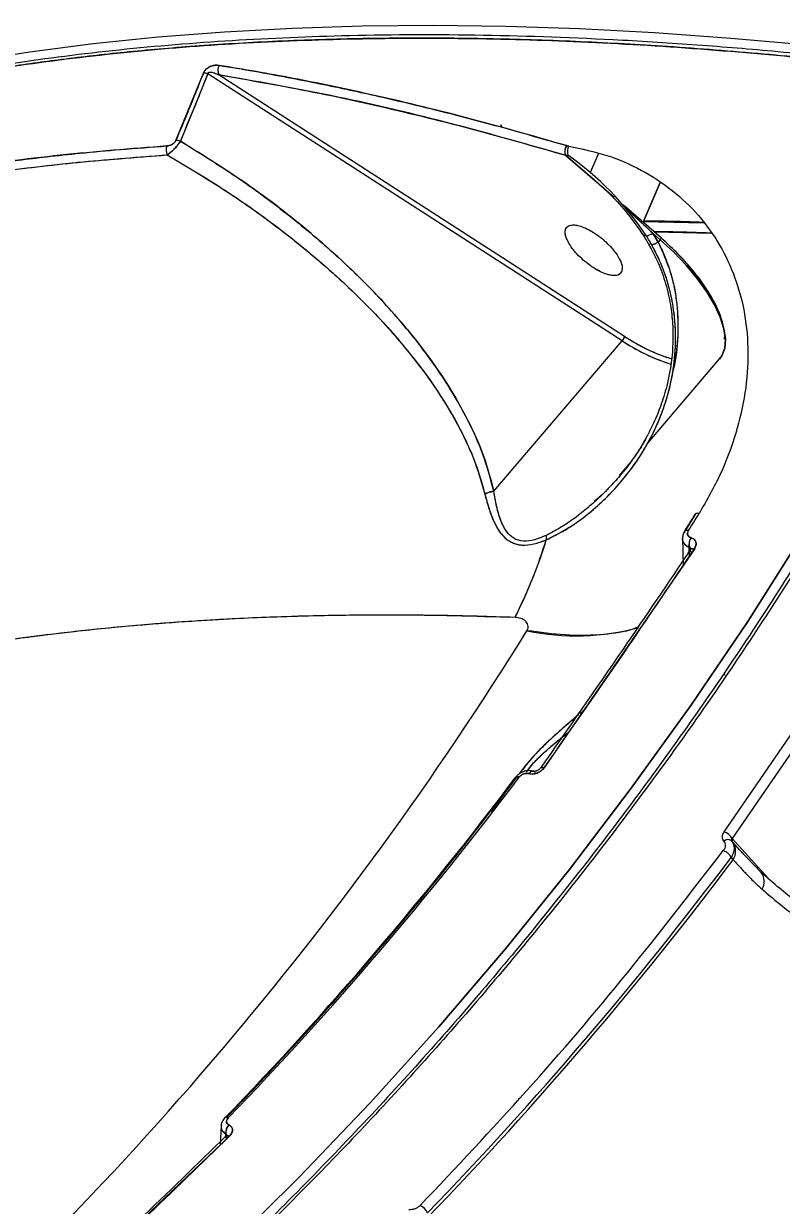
# Model space of a CAD drawing. Header units: millimetres. Extents: x -6234 to 7498, y -6127 to 5103.
# Drawn here: x 4036.6 to 4136.4, y -973.9 to -818.2 of the extents above; entities that cross this region are included whole.
import ezdxf

# ---------------------------------------------------------------- set-up
doc = ezdxf.new("R2010")
doc.units = ezdxf.units.MM
for name, color, linetype in [('DIKOM_ОБЪЕКТ', 7, 'Continuous'), ('DIKOM_РАЗМЕР_ЗОНА', 7, 'Continuous'), ('DIKOM_РАЗМЕР_ОБЪЕКТА', 7, 'Continuous')]:
    doc.layers.add(name, color=color, linetype=linetype)
doc.styles.add('style1', font='arial.ttf', dxfattribs={"width": 0.8})
doc.dimstyles.new('1-50', dxfattribs={"dimtxt": 300, "dimasz": 200, "dimexe": 100, "dimexo": 0, "dimgap": 100, "dimtad": 1, "dimtxsty": 'style1', "dimcen": 200, "dimclrd": 7, "dimclre": 7, "dimclrt": 7, "dimadec": 1, "dimazin": 2, "dimtfac": 1, "dimtmove": 0, "dimatfit": 2, "dimfxl": 0, "dimlwd": 25, "dimlwe": 18, "dimarcsym": 0})

# ---------------------------------------------------------------- blocks, each defined once
blk = doc.blocks.new('*D10')
at = {"layer": 'Defpoints', "color": 0, "transparency": 16777216}
for p in [(5627.97, 903.07), (-3229.39, -1461.51), (5627.97, -5097.58)]:
    blk.add_point(p, dxfattribs=at)
at = {"layer": 'DIKOM_РАЗМЕР_ОБЪЕКТА', "color": 7, "lineweight": 18, "transparency": 16777216}
for p, q in [((5627.97, 903.07), (5627.97, -5197.58)), ((-3229.39, -1461.51), (-3229.39, -5197.58))]:
    blk.add_line(p, q, dxfattribs=at)
at = {"layer": 'DIKOM_РАЗМЕР_ОБЪЕКТА', "color": 7, "lineweight": 25, "transparency": 16777216}
blk.add_line((-3029.39, -5097.58), (5427.97, -5097.58), dxfattribs=at)
at = {"layer": 'DIKOM_РАЗМЕР_ОБЪЕКТА', "color": 7, "transparency": 16777216}
for points in [[(-3029.39, -5064.25), (-3029.39, -5130.92), (-3229.39, -5097.58)], [(5427.97, -5064.25), (5427.97, -5130.92), (5627.97, -5097.58)]]:
    blk.add_solid(points, dxfattribs=at)
at = {"layer": 'DIKOM_РАЗМЕР_ОБЪЕКТА', "color": 7, "lineweight": 40, "transparency": 16777216, "insert": (1488.3, -4844.41), "char_height": 300, "attachment_point": 5, "style": 'style1'}
blk.add_mtext('8850', dxfattribs=at)
blk = doc.blocks.new('*D13')
at = {"layer": 'Defpoints', "color": 0, "transparency": 16777216}
for p in [(7498.07, 1778.2), (-5229.39, -1831.36), (7498.07, -6026.74)]:
    blk.add_point(p, dxfattribs=at)
at = {"layer": 'DIKOM_РАЗМЕР_ЗОНА', "color": 7, "lineweight": 18, "transparency": 16777216}
for p, q in [((7498.07, 1778.2), (7498.07, -6126.74)), ((-5229.39, -1831.36), (-5229.39, -6126.74))]:
    blk.add_line(p, q, dxfattribs=at)
at = {"layer": 'DIKOM_РАЗМЕР_ЗОНА', "color": 7, "lineweight": 25, "transparency": 16777216}
blk.add_line((-5029.39, -6026.74), (7298.07, -6026.74), dxfattribs=at)
at = {"layer": 'DIKOM_РАЗМЕР_ЗОНА', "color": 7, "transparency": 16777216}
for points in [[(-5029.39, -5993.4), (-5029.39, -6060.07), (-5229.39, -6026.74)], [(7298.07, -5993.4), (7298.07, -6060.07), (7498.07, -6026.74)]]:
    blk.add_solid(points, dxfattribs=at)
at = {"layer": 'DIKOM_РАЗМЕР_ЗОНА', "color": 7, "transparency": 16777216, "insert": (1560.69, -5773.56), "char_height": 300, "attachment_point": 5, "style": 'style1'}
blk.add_mtext('12750', dxfattribs=at)

msp = doc.modelspace()

# ---------------------------------------------------------------- linework, layer by layer
at = {"layer": 'DIKOM_ОБЪЕКТ', "color": 7, "linetype": 'Continuous', "lineweight": 15}
for p, q in [((4056.618, -833.583), (4060.243, -824.715)), ((4060.849, -824.783), (4057.217, -833.666)), ((4115.433, -859.975), (4060.849, -824.783)), ((4062.327, -824.942), (4115.738, -859.377)), ((4108.094, -834.256), (4108.128, -834.266)), ((4108.128, -834.266), (4108.394, -834.33)), ((4114.375, -841.079), (4107.957, -835.527)), ((4107.957, -835.527), (4107.985, -835.545)), ((4108.284, -835.501), (4107.985, -835.545)), ((4107.985, -835.545), (4112.128, -839.109)), ((4112.3, -835.282), (4111.209, -837.8)), ((4120.442, -839.126), (4118.192, -844.321)), ((4118.193, -844.321), (4120.442, -839.127)), ((4120.63, -846.429), (4115.613, -842.09)), ((4116.196, -842.771), (4119.457, -845.801)), ((4107.994, -845.225), (4107.992, -845.228)), ((4118.228, -844.238), (4126.157, -844.418)), ((4118.316, -846.234), (4119.007, -847.383)), ((4119.457, -845.801), (4120.444, -846.654)), ((4120.166, -846.98), (4119.457, -845.801)), ((4127.157, -845.816), (4119.677, -845.665)), ((4120.444, -846.654), (4120.166, -846.98)), ((4120.166, -846.98), (4120.162, -846.982)), ((4120.166, -846.98), (4120.162, -846.982)), ((4115.359, -850.864), (4115.361, -850.861)), ((4098.517, -879.779), (4115.433, -859.975)), ((4118.803, -873.447), (4128.268, -862.366)), ((4116.571, -875.916), (4115.049, -877.708)), ((4115.018, -877.878), (4115.905, -876.84)), ((4125.109, -882.758), (4123.722, -884.987)), ((4123.368, -885.974), (4123.453, -889.601)), ((4124.29, -888.365), (4124.264, -887.155)), ((4124.264, -887.155), (4124.285, -887.161)), ((4124.29, -888.014), (4124.264, -887.155)), ((4124.285, -887.161), (4124.44, -887.722)), ((4124.492, -887.387), (4124.436, -887.461)), ((4124.486, -885.909), (4124.508, -885.915)), ((4124.508, -885.915), (4124.486, -885.909)), ((4124.941, -887.405), (4105.141, -916.228)), ((4124.459, -887.766), (4124.526, -888.01)), ((4124.508, -887.407), (4124.506, -887.399)), ((4124.632, -887.855), (4124.62, -887.812)), ((4128.861, -924.661), (4148.858, -895.584)), ((4149.933, -896.432), (4129.921, -925.532)), ((4128.854, -903.726), (4128.928, -904.007)), ((4110.293, -908.729), (4109.911, -909.052)), ((4103.747, -916.678), (4103.726, -916.671)), ((4103.903, -916.795), (4103.94, -916.883)), ((4103.903, -916.795), (4103.94, -916.883)), ((4101.339, -917.716), (4098.103, -921.973)), ((4101.339, -917.716), (4101.664, -917.379)), ((4103.157, -916.996), (4103.136, -916.99)), ((4103.136, -916.99), (4103.157, -916.996)), ((4129.992, -926.037), (4129.835, -925.856)), ((4129.921, -925.532), (4129.97, -925.589)), ((4129.97, -925.589), (4133.321, -929.283)), ((4130.896, -927.026), (4129.992, -926.037)), ((4133.791, -930.062), (4130.885, -927.04)), ((4131.374, -927.548), (4130.896, -927.026)), ((4129.791, -928.029), (4130.057, -928.335)), ((4133.321, -929.283), (4134.23, -930.274)), ((4134.23, -930.274), (4134.694, -930.811)), ((4062.573, -963.339), (4062.455, -965.838)), ((4063.607, -963.266), (4063.627, -963.275)), ((4063.627, -963.275), (4063.607, -963.266)), ((4063.684, -964.763), (4038.011, -989.174)), ((4063.187, -964.462), (4062.764, -964.083)), ((4063.187, -964.462), (4063.155, -964.969)), ((4063.159, -964.969), (4063.187, -964.462)), ((4063.206, -964.471), (4063.187, -964.462)), ((4063.248, -964.739), (4063.206, -964.471)), ((4063.317, -964.935), (4063.242, -965.082)), ((4063.287, -964.993), (4063.287, -964.989)), ((4063.411, -965.021), (4063.378, -964.806)), ((4063.417, -965.059), (4063.412, -965.025))]:
    msp.add_line(p, q, dxfattribs=at)
at = {"layer": 'DIKOM_ОБЪЕКТ', "color": 7, "linetype": 'Continuous', "lineweight": 15, "flags": 128}
for points in [[(4214.825, -832.911), (4203.816, -830.638), (4192.895, -828.555), (4182.072, -826.663), (4171.355, -824.965), (4160.755, -823.46), (4150.28, -822.151), (4139.938, -821.038), (4129.739, -820.124), (4119.691, -819.407), (4109.802, -818.89), (4100.081, -818.571), (4090.537, -818.453), (4081.176, -818.534), (4072.007, -818.815), (4063.038, -819.295), (4054.276, -819.975), (4045.728, -820.853), (4037.403, -821.928), (4029.306, -823.201)], [(3988.386, -1039.208), (3999.83, -1031.525), (4011.037, -1023.561), (4021.998, -1015.319), (4032.707, -1006.805), (4043.156, -998.026), (4053.339, -988.986), (4063.25, -979.691), (4072.881, -970.148), (4082.226, -960.362), (4091.279, -950.341), (4100.035, -940.091), (4108.487, -929.618), (4116.631, -918.929), (4124.46, -908.032), (4131.969, -896.933), (4139.154, -885.641), (4146.01, -874.161), (4152.532, -862.502), (4158.717, -850.671), (4164.559, -838.677), (4170.056, -826.526)], [(4170.056, -826.526), (4164.559, -838.677), (4158.717, -850.671), (4152.532, -862.502), (4146.01, -874.161), (4139.154, -885.641), (4131.969, -896.933), (4124.46, -908.032), (4116.631, -918.929), (4108.487, -929.618), (4100.035, -940.091), (4091.279, -950.341), (4082.226, -960.362), (4072.881, -970.148), (4063.25, -979.691), (4053.339, -988.986), (4043.156, -998.026), (4032.707, -1006.805), (4021.998, -1015.319), (4011.037, -1023.561), (3999.83, -1031.525), (3988.386, -1039.208)], [(4128.268, -862.366), (4128.57, -861.94), (4128.944, -860.945), (4129.032, -859.748), (4128.831, -858.375), (4128.345, -856.857), (4127.586, -855.225), (4126.569, -853.516), (4125.317, -851.767), (4123.858, -850.015), (4122.221, -848.298), (4120.444, -846.654)], [(4120.444, -846.654), (4122.221, -848.298), (4123.858, -850.015), (4125.317, -851.767), (4126.569, -853.516), (4127.586, -855.225), (4128.345, -856.857), (4128.831, -858.375), (4129.032, -859.748), (4128.944, -860.945), (4128.57, -861.94), (4128.24, -862.399)], [(4128.877, -858.625), (4128.838, -858.363), (4128.445, -856.859), (4127.753, -855.221), (4126.776, -853.489), (4125.541, -851.703), (4124.074, -849.908), (4122.413, -848.147), (4120.598, -846.462)], [(4125.561, -882.738), (4125.462, -882.718), (4125.369, -882.708), (4125.285, -882.708), (4125.21, -882.719), (4125.146, -882.739), (4125.094, -882.769), (4125.054, -882.807), (4125.028, -882.855)], [(4125.028, -882.855), (4125.022, -882.873), (4125.02, -882.884)], [(4124.173, -884.97), (4124.041, -884.944), (4123.923, -884.938), (4123.821, -884.949), (4123.738, -884.978), (4123.677, -885.025), (4123.641, -885.084)], [(4123.641, -885.084), (4123.667, -885.037), (4123.707, -884.998), (4123.759, -884.969), (4123.822, -884.949), (4123.897, -884.939), (4123.981, -884.939), (4124.074, -884.949), (4124.173, -884.97)], [(4124.264, -887.155), (4124.232, -887.018), (4124.23, -887.003)], [(4124.459, -887.766), (4124.416, -887.656), (4124.406, -887.558), (4124.427, -887.478), (4124.478, -887.417), (4124.559, -887.378), (4124.666, -887.363), (4124.795, -887.372), (4124.941, -887.405)], [(4124.941, -887.405), (4124.795, -887.372), (4124.666, -887.363), (4124.559, -887.378), (4124.478, -887.417), (4124.452, -887.44)], [(4103.136, -916.99), (4103.23, -916.873), (4103.332, -916.78), (4103.437, -916.711), (4103.542, -916.671), (4103.644, -916.659), (4103.74, -916.676), (4103.78, -916.693)], [(4104.613, -916.325), (4104.618, -916.314), (4104.673, -916.249), (4104.756, -916.207), (4104.864, -916.189), (4104.994, -916.196), (4105.141, -916.228)], [(4105.141, -916.228), (4104.994, -916.196), (4104.864, -916.189), (4104.756, -916.207), (4104.673, -916.249), (4104.631, -916.292)], [(4101.339, -917.716), (4101.329, -917.625), (4101.342, -917.548), (4101.378, -917.486), (4101.438, -917.442), (4101.517, -917.417), (4101.616, -917.411), (4101.73, -917.424), (4101.856, -917.457)], [(4101.856, -917.457), (4101.761, -917.431), (4101.672, -917.415), (4101.591, -917.41), (4101.519, -917.416), (4101.458, -917.433), (4101.407, -917.461), (4101.369, -917.498), (4101.343, -917.545)], [(4063.051, -962.373), (4063.077, -962.326), (4063.114, -962.291), (4063.161, -962.266), (4063.22, -962.254), (4063.287, -962.253), (4063.362, -962.264), (4063.445, -962.287), (4063.534, -962.322)], [(4063.534, -962.322), (4063.416, -962.278), (4063.31, -962.255), (4063.218, -962.254), (4063.143, -962.274), (4063.09, -962.312)], [(4063.242, -965.082), (4063.208, -964.96), (4063.202, -964.856), (4063.224, -964.774), (4063.272, -964.717), (4063.345, -964.687), (4063.44, -964.684), (4063.555, -964.71), (4063.684, -964.763)], [(4063.684, -964.763), (4063.555, -964.71), (4063.44, -964.684), (4063.345, -964.687), (4063.272, -964.717), (4063.261, -964.725)]]:
    msp.add_lwpolyline(points, dxfattribs=at)
at = {"layer": 'DIKOM_ОБЪЕКТ', "color": 7, "linetype": 'Continuous', "lineweight": 15}
for centre, radius, start, end in [((4060.381, -826.213), 1.504, 71.87568, 95.25836), ((4063.384, -824.32), 1.226, 148.61411, 210.45348), ((4056.695, -834.844), 1.37, 156.76269, 207.45364), ((4056.719, -835.067), 1.487, 70.44265, 93.87622), ((4109.163, -835.013), 1.311, 144.68824, 203.09024), ((4109.166, -835.03), 1.289, 143.66345, 203.57176), ((4109.687, -835.042), 1.477, 151.16022, 198.12091), ((4084.571, -868.931), 40.986, 34.08582, 54.65063), ((4118.697, -846.303), 0.387, 117.97307, 169.66282), ((4118.692, -846.298), 0.38, 117.61629, 170.45948), ((4116.214, -840.065), 6.589, 291.42902, 299.48308), ((4116.192, -840.022), 6.638, 291.54528, 299.46596), ((4117.284, -843.848), 4.226, 318.38891, 322.34745), ((4114.514, -859.131), 1.248, 317.44351, 348.62506), ((4129.401, -839.022), 25.181, 236.31168, 252.65589), ((4129.645, -838.574), 25.69, 236.4129, 251.45618), ((4129.189, -839.254), 24.204, 236.238, 252.71956), ((3752.004, -652.313), 438.517, 327.93944, 328.28251), ((3728.752, -637.434), 466.51, 327.95323, 328.27597), ((4107.386, -885.874), 1.983, 172.07795, 189.30246), ((4123.904, -885.17), 0.277, 161.97569, 197.20901), ((4043.317, -867.114), 64.978, 333.18913, 342.92394), ((4125.805, -886.787), 1.584, 146.3332, 193.42675), ((4125.826, -886.793), 1.584, 146.33143, 193.42852), ((3712.631, -656.255), 459.149, 311.13829, 328.20693), ((4109.391, -867.335), 31.503, 258.08544, 285.17247), ((4103.643, -917.24), 0.566, 76.64384, 153.72284), ((4103.685, -917.267), 0.593, 83.92326, 152.79691), ((4103.682, -917.265), 0.59, 83.1832, 152.90099), ((3723.727, -633.759), 472.364, 315.91868, 323.07438), ((3723.738, -633.945), 472.343, 315.96709, 323.07477), ((3723.937, -633.442), 472.745, 315.91847, 323.07431), ((4101.628, -917.637), 0.3, 162.2288, 195.3734), ((4128.261, -926.472), 1.908, 29.51544, 71.6563), ((4129.342, -926.494), 0.806, 52.32198, 130.27029), ((4130.319, -925.797), 0.406, 149.30138, 216.31226), ((4128.34, -927.234), 2.04, 327.31857, 35.92523), ((4128.055, -928.989), 1.984, 28.96499, 69.38496), ((3731.376, -628.218), 498.618, 315.95465, 323.0382), ((3731.305, -628.441), 498.939, 315.93908, 323.05377), ((4133.764, -929.505), 0.495, 153.33516, 182.40044), ((4132.26, -931.203), 1.898, 327.52257, 38.80318), ((3720.771, -631.232), 476.363, 315.98054, 318.76984), ((4064.612, -964.291), 1.435, 134.42137, 186.84264), ((4064.631, -964.3), 1.435, 134.41939, 186.84283), ((4087.872, -975.728), 2.09, 24.19246, 62.70289)]:
    msp.add_arc(centre, radius, start, end, dxfattribs=at)
for points, knots in [([(4170.056, -826.526), (4166.18, -825.968), (4158.24, -824.824), (4146.246, -823.384), (4133.873, -822.137), (4121.718, -821.188), (4109.826, -820.527), (4098.73, -820.164), (4091.056, -820.091), (4086.755, -820.105), (4085.398, -820.114), (4084.039, -820.127), (4082.679, -820.145), (4081.318, -820.166), (4076.595, -820.257), (4068.892, -820.522), (4058.687, -821.156), (4049.511, -821.974), (4041.314, -822.918), (4034.044, -823.939), (4027.655, -824.989), (4022.098, -826.026), (4017.334, -827.014), (4013.486, -827.883), (4010.448, -828.616), (4008.193, -829.186), (4006.672, -829.586), (4005.839, -829.809), (4005.518, -829.896), (4005.387, -829.931), (4005.33, -829.947), (4005.306, -829.953), (4005.295, -829.956), (4005.29, -829.958), (4005.288, -829.958), (4002.162, -830.902), (3995.136, -832.848), (3986.146, -836.099), (3977.78, -839.547), (3970.547, -843.019), (3964.253, -846.448), (3960.078, -849), (3957.434, -850.733), (3956.126, -851.615), (3954.852, -852.499), (3953.611, -853.385), (3952.404, -854.271), (3948.672, -857.086), (3942.86, -862.023), (3935.786, -869.45), (3929.906, -877.286), (3925.684, -884.186), (3923.806, -888.632), (3923.148, -890.189)], [0, 0, 0, 0, 0.0310967, 0.0637165, 0.09786, 0.1335262, 0.1661734, 0.2000001, 0.2307433, 0.2348374, 0.2389466, 0.2430718, 0.2472126, 0.251369, 0.255541, 0.2906152, 0.3231883, 0.35326, 0.3808302, 0.4058994, 0.4284675, 0.4485341, 0.4660991, 0.4811628, 0.4918834, 0.5008388, 0.5072597, 0.5096519, 0.5106204, 0.5110303, 0.5112079, 0.5112851, 0.5113192, 0.511334, 0.5113407, 0.5113458, 0.5518523, 0.5908262, 0.6282673, 0.6641756, 0.6945076, 0.7236523, 0.7310894, 0.7384454, 0.7457199, 0.7529128, 0.7600243, 0.7670542, 0.8198879, 0.8718211, 0.9228542, 0.9729867, 1, 1, 1, 1]), ([(3926.331, -883.641), (3927.389, -881.738), (3929.896, -877.227), (3934.9, -870.599), (3941.161, -863.699), (3948.331, -857.262), (3956.219, -851.388), (3964.766, -846.071), (3973.877, -841.31), (3983.668, -837.021), (3994.108, -833.211), (4005.418, -829.809), (4017.641, -826.845), (4030.833, -824.363), (4044.732, -822.428), (4059.269, -821.055), (4074.362, -820.25), (4089.655, -820.013), (4105.11, -820.304), (4120.697, -821.086), (4136.728, -822.375), (4153.164, -824.133), (4164.419, -825.728), (4170.056, -826.526)], [0, 0, 0, 0, 0.0360578, 0.0854986, 0.1348856, 0.1843356, 0.2339665, 0.2810368, 0.3280914, 0.3748828, 0.4215118, 0.4680777, 0.5175054, 0.567089, 0.6169497, 0.6668936, 0.7165362, 0.7659923, 0.8125576, 0.8591603, 0.9058977, 0.9528714, 1, 1, 1, 1]), ([(4170.479, -826.086), (4168.631, -825.815), (4165.153, -825.304), (4160.297, -824.642), (4156.116, -824.101), (4152.606, -823.669), (4149.674, -823.323), (4143.928, -822.671), (4135.577, -821.826), (4124.619, -820.934), (4111.449, -820.12), (4095.924, -819.601), (4078.89, -819.689), (4062.987, -820.4), (4048.186, -821.665), (4034.017, -823.505), (4020.519, -825.912), (4007.731, -828.883), (3995.668, -832.407), (3984.368, -836.483), (3973.835, -841.092), (3964.163, -846.261), (3957.032, -850.663), (3953.408, -853.493), (3952.433, -854.254)], [0, 0, 0, 0, 0.0194214, 0.036564, 0.0514032, 0.0638999, 0.0740621, 0.0828515, 0.1257409, 0.1647415, 0.2037425, 0.2733823, 0.343025, 0.4063386, 0.4697305, 0.5331593, 0.5964804, 0.6598029, 0.7231287, 0.7864576, 0.8497919, 0.913237, 0.9766501, 1, 1, 1, 1]), ([(4060.243, -824.715), (4059.585, -826.376), (4058.41, -829.343), (4057.166, -832.287), (4056.618, -833.583)], [0, 0, 0, 0, 0.5599984, 1, 1, 1, 1]), ([(4057.217, -833.666), (4057.913, -832.013), (4059.157, -829.063), (4060.332, -826.091), (4060.849, -824.783)], [0, 0, 0, 0, 0.5599991, 1, 1, 1, 1]), ([(4062.337, -823.682), (4061.989, -823.667), (4061.554, -823.648), (4060.951, -823.928), (4060.656, -824.132), (4060.391, -824.409), (4060.293, -824.613), (4060.243, -824.715)], [0, 0, 0, 0, 0.4980076, 0.6236887, 0.7495379, 0.8747808, 1, 1, 1, 1]), ([(4060.243, -824.715), (4060.293, -824.612), (4060.391, -824.408), (4060.652, -824.137), (4060.947, -823.929), (4061.348, -823.744), (4061.837, -823.637), (4062.17, -823.667), (4062.337, -823.682)], [0, 0, 0, 0, 0.1250698, 0.2500613, 0.3684694, 0.5006505, 0.7497477, 1, 1, 1, 1]), ([(4060.849, -824.783), (4060.847, -824.761), (4060.844, -824.721), (4060.869, -824.66), (4060.922, -824.615), (4061.02, -824.578), (4061.17, -824.572), (4061.409, -824.602), (4061.81, -824.71), (4062.12, -824.849), (4062.327, -824.942)], [0, 0, 0, 0, 0.0402394, 0.0746978, 0.1091649, 0.1492619, 0.2458679, 0.3649646, 0.578625, 1, 1, 1, 1]), ([(4060.849, -824.783), (4060.847, -824.764), (4060.844, -824.729), (4060.859, -824.684), (4060.879, -824.655), (4060.905, -824.629), (4060.959, -824.597), (4061.051, -824.577), (4061.267, -824.573), (4061.714, -824.671), (4062.082, -824.834), (4062.327, -824.942)], [0, 0, 0, 0, 0.0356761, 0.0657823, 0.0800717, 0.0946266, 0.1261376, 0.1800574, 0.2512228, 0.5006285, 1, 1, 1, 1]), ([(4062.327, -824.942), (4066.435, -825.652), (4074.631, -827.068), (4086.46, -829.72), (4097.558, -832.524), (4104.493, -834.527), (4107.957, -835.527)], [0, 0, 0, 0, 0.2815821, 0.5616518, 0.7810022, 1, 1, 1, 1]), ([(4107.957, -835.527), (4102.699, -834.034), (4092.183, -831.046), (4076.946, -827.511), (4067.199, -825.798), (4062.327, -824.942)], [0, 0, 0, 0, 0.3333704, 0.6667723, 1, 1, 1, 1]), ([(4062.337, -823.682), (4063.874, -823.935), (4066.866, -824.427), (4071.294, -825.24), (4075.51, -826.069), (4079.512, -826.909), (4083.507, -827.795), (4089.616, -829.223), (4097.805, -831.292), (4104.731, -833.287), (4108.094, -834.256)], [0, 0, 0, 0, 0.1056435, 0.2056422, 0.2999845, 0.388675, 0.4717054, 0.5634489, 0.7880681, 1, 1, 1, 1]), ([(4108.094, -834.256), (4103.677, -832.994), (4094.834, -830.466), (4082.873, -827.603), (4072.022, -825.322), (4065.57, -824.229), (4062.337, -823.682)], [0, 0, 0, 0, 0.2787664, 0.5582146, 0.7786041, 1, 1, 1, 1]), ([(4171.183, -826.926), (4170.184, -829.229), (4167.566, -835.262), (4163.001, -844.887), (4157.524, -855.811), (4151.745, -866.6), (4145.681, -877.252), (4139.333, -887.76), (4132.702, -898.119), (4125.793, -908.322), (4118.608, -918.363), (4111.15, -928.237), (4103.424, -937.937), (4095.432, -947.457), (4087.179, -956.793), (4078.668, -965.937), (4069.904, -974.885), (4060.891, -983.632), (4051.632, -992.171), (4042.134, -1000.498), (4032.4, -1008.607), (4022.434, -1016.492), (4012.246, -1024.156), (4001.821, -1031.564), (3994.131, -1036.84), (3989.859, -1039.569), (3989.2, -1039.989)], [0, 0, 0, 0, 0.0268417, 0.0703353, 0.1138638, 0.1574278, 0.2010268, 0.244661, 0.2883307, 0.3320356, 0.3757758, 0.4195517, 0.4633626, 0.50721, 0.5510925, 0.595011, 0.6389658, 0.682956, 0.7269833, 0.771047, 0.8151482, 0.8592858, 0.903462, 0.9476758, 0.9919283, 1, 1, 1, 1]), ([(4171.81, -826.791), (4168.592, -833.9), (4162.157, -848.119), (4151.163, -868.828), (4139.215, -889.031), (4126.239, -908.645), (4112.286, -927.643), (4097.378, -945.982), (4081.548, -963.628), (4064.824, -980.544), (4047.246, -996.701), (4028.83, -1012.044), (4009.68, -1026.625), (3996.288, -1035.617), (3989.592, -1040.113)], [0, 0, 0, 0, 0.0833333, 0.1666669, 0.25, 0.3333336, 0.4166668, 0.5000002, 0.5833334, 0.6666668, 0.7499997, 0.8333331, 0.9166665, 1, 1, 1, 1]), ([(4099.407, -831.533), (4099.414, -831.542), (4099.505, -831.652), (4099.546, -831.756), (4099.583, -831.852)], [0, 0, 0, 0, 0.0787041, 1, 1, 1, 1]), ([(4008.012, -841.041), (4009.848, -840.632), (4013.681, -839.778), (4019.583, -838.641), (4023.951, -837.894), (4026.52, -837.488), (4027.352, -837.358), (4028.193, -837.23), (4029.044, -837.103), (4029.904, -836.977), (4031.206, -836.79), (4033.193, -836.515), (4036.116, -836.135), (4039.799, -835.695), (4044.268, -835.22), (4049.543, -834.729), (4053.387, -834.452), (4055.436, -834.304)], [0, 0, 0, 0, 0.1256967, 0.2625168, 0.3921224, 0.4097308, 0.4274895, 0.4453945, 0.4634474, 0.4816504, 0.4999979, 0.5458443, 0.6066848, 0.6825196, 0.7733513, 0.8791786, 1, 1, 1, 1]), ([(4055.436, -834.304), (4050.713, -834.675), (4041.276, -835.417), (4028.811, -837.069), (4017.702, -838.93), (4011.244, -840.337), (4008.012, -841.041)], [0, 0, 0, 0, 0.2802045, 0.5599222, 0.7797714, 1, 1, 1, 1]), ([(4055.436, -834.304), (4055.537, -834.292), (4055.738, -834.268), (4056.019, -834.162), (4056.24, -834.031), (4056.398, -833.902), (4056.534, -833.75), (4056.59, -833.639), (4056.618, -833.583)], [0, 0, 0, 0, 0.2495888, 0.4990725, 0.6299242, 0.7498354, 0.8747391, 1, 1, 1, 1]), ([(4056.618, -833.583), (4056.59, -833.638), (4056.534, -833.749), (4056.352, -833.955), (4055.957, -834.223), (4055.645, -834.271), (4055.436, -834.304)], [0, 0, 0, 0, 0.1254724, 0.2510739, 0.5013152, 1, 1, 1, 1]), ([(4057.217, -833.666), (4057.159, -833.758), (4057.044, -833.943), (4056.764, -834.323), (4056.368, -834.773), (4055.888, -835.211), (4055.616, -835.388), (4055.48, -835.476)], [0, 0, 0, 0, 0.1254182, 0.2504936, 0.4996206, 0.7493381, 1, 1, 1, 1]), ([(4055.48, -835.476), (4055.613, -835.39), (4055.893, -835.209), (4056.372, -834.768), (4056.857, -834.221), (4057.095, -833.854), (4057.217, -833.666)], [0, 0, 0, 0, 0.2461944, 0.5143502, 0.7507273, 1, 1, 1, 1]), ([(4057.217, -833.666), (4059.566, -835.114), (4064.251, -838.001), (4070.834, -842.811), (4077.034, -847.951), (4082.161, -852.874), (4086.318, -857.45), (4089.606, -861.556), (4092.571, -865.848), (4095.124, -870.325), (4097.235, -874.971), (4098.092, -878.185), (4098.517, -879.779)], [0, 0, 0, 0, 0.1254247, 0.250076, 0.3742268, 0.4984897, 0.5826813, 0.6665919, 0.7494328, 0.8338405, 0.9176077, 1, 1, 1, 1]), ([(4098.517, -879.779), (4098.082, -878.155), (4097.217, -874.92), (4095.099, -870.278), (4092.122, -865.066), (4088.039, -859.417), (4082.214, -852.822), (4075.056, -846.151), (4066.538, -839.485), (4060.33, -835.61), (4057.217, -833.666)], [0, 0, 0, 0, 0.0839736, 0.167273, 0.2505584, 0.3763127, 0.5015626, 0.6672333, 0.8330852, 1, 1, 1, 1]), ([(4108.128, -834.266), (4108.122, -834.264), (4108.11, -834.26), (4108.099, -834.257), (4108.094, -834.256)], [0, 0, 0, 0, 0.5616449, 1, 1, 1, 1]), ([(4108.394, -834.33), (4108.343, -834.32), (4108.251, -834.303), (4108.166, -834.278), (4108.128, -834.266)], [0, 0, 0, 0, 0.5589883, 1, 1, 1, 1]), ([(4108.394, -834.33), (4110.095, -834.684), (4113.495, -835.393), (4118.065, -837.404), (4122.134, -840.062), (4125.594, -843.379), (4128.379, -847.268), (4130.425, -851.649), (4131.69, -856.428), (4132.137, -861.512), (4131.754, -866.789), (4130.527, -872.152), (4128.538, -877.521), (4126.554, -880.998), (4125.561, -882.738)], [0, 0, 0, 0, 0.0836172, 0.1671644, 0.2504175, 0.3338505, 0.4173028, 0.5004876, 0.5837359, 0.667137, 0.7504577, 0.8333946, 0.916627, 1, 1, 1, 1]), ([(4008.119, -842.195), (4012.239, -841.312), (4020.472, -839.546), (4032.683, -837.694), (4044.339, -836.323), (4051.764, -835.758), (4055.48, -835.476)], [0, 0, 0, 0, 0.280206, 0.5599261, 0.7797744, 1, 1, 1, 1]), ([(4008.119, -842.195), (4011.767, -841.407), (4019.079, -839.826), (4030.716, -837.968), (4042.797, -836.456), (4051.254, -835.802), (4055.479, -835.476)], [0, 0, 0, 0, 0.2485322, 0.49814, 0.7492357, 1, 1, 1, 1]), ([(4055.479, -835.476), (4057.826, -836.862), (4062.519, -839.635), (4069.142, -844.273), (4075.398, -849.243), (4080.293, -853.739), (4083.901, -857.487), (4086.51, -860.447), (4088.882, -863.422), (4091.143, -866.601), (4093.127, -869.796), (4094.901, -873.196), (4096.36, -876.616), (4097.02, -879.013), (4097.337, -880.164)], [0, 0, 0, 0, 0.125156, 0.2503614, 0.375161, 0.4993971, 0.5649137, 0.6238022, 0.6892378, 0.7491718, 0.8142213, 0.8741852, 0.9395655, 1, 1, 1, 1]), ([(4055.48, -835.476), (4058.606, -837.348), (4064.84, -841.079), (4073.421, -847.519), (4080.656, -853.976), (4086.567, -860.369), (4090.73, -865.852), (4093.784, -870.917), (4095.969, -875.428), (4096.88, -878.583), (4097.337, -880.164)], [0, 0, 0, 0, 0.1674597, 0.333894, 0.4999646, 0.6253127, 0.7509853, 0.8340125, 0.9168144, 1, 1, 1, 1]), ([(4107.957, -835.527), (4107.963, -835.53), (4107.972, -835.536), (4107.981, -835.542), (4107.985, -835.545)], [0, 0, 0, 0, 0.5568462, 1, 1, 1, 1]), ([(4107.985, -835.545), (4108.038, -835.542), (4108.132, -835.535), (4108.238, -835.512), (4108.284, -835.501)], [0, 0, 0, 0, 0.5592849, 1, 1, 1, 1]), ([(4107.985, -835.545), (4108.968, -836.37), (4110.624, -837.761), (4112.249, -839.189), (4112.911, -839.77)], [0, 0, 0, 0, 0.59297607, 1, 1, 1, 1]), ([(4111.409, -838.453), (4112.127, -839.092), (4113.723, -840.513), (4116.117, -843.038), (4117.546, -845.115), (4118.317, -846.234)], [0, 0, 0, 0, 0.273994, 0.6087186, 1, 1, 1, 1]), ([(4116.049, -842.591), (4116.378, -842.889), (4117.537, -843.935), (4118.656, -845.023), (4119.457, -845.801)], [0, 0, 0, 0, 0.284431, 1, 1, 1, 1]), ([(4115.376, -850.822), (4115.268, -850.989), (4115.045, -851.33), (4114.351, -851.416), (4113.582, -851.279), (4112.798, -850.996), (4111.907, -850.531), (4110.977, -849.905), (4110.089, -849.165), (4109.319, -848.382), (4108.714, -847.622), (4108.204, -846.796), (4107.865, -845.938), (4107.941, -845.485), (4107.978, -845.264)], [0, 0, 0, 0, 0.0987022, 0.2017112, 0.268345, 0.3414799, 0.4193675, 0.500001, 0.5806358, 0.6585251, 0.7316502, 0.7982901, 0.9013057, 1, 1, 1, 1]), ([(4115.376, -850.822), (4115.282, -850.974), (4115.066, -851.321), (4114.383, -851.421), (4113.581, -851.279), (4112.797, -850.995), (4111.907, -850.531), (4110.977, -849.905), (4110.089, -849.165), (4109.319, -848.382), (4108.714, -847.622), (4108.183, -846.763), (4107.859, -845.906), (4107.942, -845.46), (4107.978, -845.264)], [0, 0, 0, 0, 0.0887085, 0.2016909, 0.2684583, 0.3414684, 0.4193608, 0.4999994, 0.5806393, 0.6585334, 0.7315363, 0.7983096, 0.9112923, 1, 1, 1, 1]), ([(4107.978, -845.264), (4108.073, -845.111), (4108.289, -844.764), (4108.972, -844.664), (4109.773, -844.807), (4110.557, -845.09), (4111.447, -845.554), (4112.378, -846.181), (4113.266, -846.92), (4114.035, -847.704), (4114.64, -848.463), (4115.172, -849.323), (4115.495, -850.179), (4115.413, -850.626), (4115.376, -850.822)], [0, 0, 0, 0, 0.0887104, 0.2016913, 0.2684633, 0.3414678, 0.4193729, 0.4999975, 0.5806368, 0.6585346, 0.7315401, 0.798307, 0.9112889, 1, 1, 1, 1]), ([(4107.978, -845.264), (4108.087, -845.097), (4108.31, -844.755), (4109.004, -844.67), (4109.772, -844.807), (4110.557, -845.09), (4111.447, -845.554), (4112.378, -846.181), (4113.266, -846.92), (4114.036, -847.704), (4114.641, -848.463), (4115.151, -849.289), (4115.49, -850.147), (4115.414, -850.6), (4115.376, -850.822)], [0, 0, 0, 0, 0.0987016, 0.2017101, 0.2683497, 0.3414768, 0.4193772, 0.4999968, 0.5806312, 0.6585243, 0.731643, 0.798287, 0.9013021, 1, 1, 1, 1]), ([(4126.138, -844.392), (4125.362, -844.352), (4122.653, -844.216), (4120.072, -844.225), (4118.231, -844.231)], [0, 0, 0, 0, 0.2867419, 1, 1, 1, 1]), ([(4118.251, -844.184), (4118.59, -844.183), (4121.146, -844.172), (4123.832, -844.308), (4126.163, -844.425)], [0, 0, 0, 0, 0.1325584, 1, 1, 1, 1]), ([(4119.202, -847.1), (4119.076, -846.887), (4118.851, -846.505), (4118.618, -846.127), (4118.516, -845.961)], [0, 0, 0, 0, 0.5596037, 1, 1, 1, 1]), ([(4119.457, -845.801), (4119.592, -846.02), (4119.831, -846.411), (4120.063, -846.806), (4120.166, -846.98)], [0, 0, 0, 0, 0.56030485, 1, 1, 1, 1]), ([(4127.138, -845.788), (4126.286, -845.755), (4123.764, -845.655), (4121.294, -845.615), (4119.658, -845.589)], [0, 0, 0, 0, 0.3376383, 1, 1, 1, 1]), ([(4120.598, -846.462), (4120.612, -846.447), (4120.64, -846.417), (4120.619, -846.447), (4120.554, -846.526), (4120.48, -846.611), (4120.444, -846.654)], [0, 0, 0, 0, 0.2499832, 0.5000509, 0.750075, 1, 1, 1, 1]), ([(4128.895, -859.772), (4128.905, -859.721), (4129.004, -859.251), (4128.829, -858.107), (4128.319, -856.353), (4127.36, -854.38), (4126.038, -852.312), (4124.412, -850.246), (4122.591, -848.267), (4121.252, -847.054), (4120.598, -846.462)], [0, 0, 0, 0, 0.0169823, 0.1550652, 0.29764, 0.4425676, 0.5875, 0.7300667, 0.8681499, 1, 1, 1, 1]), ([(4105.43, -886.195), (4106.781, -885.489), (4109.479, -884.08), (4113.002, -881.079), (4116.087, -877.714), (4118.655, -873.938), (4120.537, -870.047), (4121.778, -866.131), (4122.435, -862.296), (4122.542, -858.368), (4122.055, -854.454), (4121.011, -850.612), (4119.806, -848.273), (4119.202, -847.1)], [0, 0, 0, 0, 0.1012206, 0.2021772, 0.3023567, 0.4023758, 0.5030469, 0.5864026, 0.6704173, 0.7540246, 0.8360799, 0.9178389, 1, 1, 1, 1]), ([(4105.43, -886.195), (4106.269, -885.785), (4107.953, -884.962), (4110.294, -883.321), (4112.482, -881.495), (4114.68, -879.293), (4116.856, -876.636), (4118.897, -873.45), (4120.413, -870.259), (4121.451, -867.211), (4122.103, -864.396), (4122.461, -861.496), (4122.506, -858.524), (4122.216, -855.548), (4121.569, -852.586), (4120.602, -849.733), (4119.662, -847.964), (4119.202, -847.1)], [0, 0, 0, 0, 0.06229901, 0.12502849, 0.18772384, 0.25005086, 0.3299174, 0.41413708, 0.49955481, 0.56201, 0.62470899, 0.68708361, 0.7497897, 0.81367513, 0.87496206, 0.93890519, 1, 1, 1, 1]), ([(4118.862, -847.137), (4119.368, -848.075), (4120.347, -849.886), (4121.292, -852.745), (4121.869, -855.46), (4122.194, -858.698), (4122.068, -862.214), (4121.41, -865.737), (4120.458, -868.803), (4119.443, -871.157), (4118.442, -873.026), (4117.578, -874.479), (4116.48, -876.102), (4115.562, -877.218), (4115.017, -877.879)], [0, 0, 0, 0, 0.0934033, 0.1804612, 0.2619429, 0.3371735, 0.4687866, 0.5771688, 0.6639643, 0.7650817, 0.816274, 0.8606207, 0.9173449, 1, 1, 1, 1]), ([(4119.002, -847.374), (4119.002, -847.373), (4118.983, -847.364), (4119.018, -847.277), (4119.141, -847.159), (4119.202, -847.1)], [0, 0, 0, 0, 0.00210395, 0.5027807, 1, 1, 1, 1]), ([(4119.202, -847.1), (4119.135, -847.165), (4119.003, -847.291), (4119.004, -847.347), (4119.005, -847.374)], [0, 0, 0, 0, 0.50967445, 1, 1, 1, 1]), ([(4120.162, -846.982), (4120.011, -847.057), (4119.651, -847.235), (4119.409, -847.318), (4119.269, -847.367)], [0, 0, 0, 0, 0.4196627, 1, 1, 1, 1]), ([(4119.324, -847.346), (4119.458, -847.299), (4119.69, -847.216), (4120.022, -847.052), (4120.162, -846.982)], [0, 0, 0, 0, 0.5784428, 1, 1, 1, 1]), ([(4120.162, -846.982), (4120.442, -847.544), (4121.012, -848.688), (4121.681, -850.538), (4122.196, -852.432), (4122.549, -854.358), (4122.751, -856.299), (4122.804, -858.239), (4122.712, -860.165), (4122.517, -861.933), (4122.29, -863.066), (4122.188, -863.575)], [0, 0, 0, 0, 0.1102606, 0.2242915, 0.3424133, 0.4520184, 0.5658476, 0.6840721, 0.7933802, 0.907114, 1, 1, 1, 1]), ([(4120.162, -846.982), (4120.752, -848.275), (4121.936, -850.871), (4122.747, -855.145), (4122.824, -859.438), (4122.526, -862.524), (4122.062, -864.088), (4122, -864.297)], [0, 0, 0, 0, 0.2376147, 0.4772431, 0.7185767, 0.9623834, 1, 1, 1, 1]), ([(4115.738, -859.377), (4115.732, -859.415), (4115.72, -859.491), (4115.649, -859.655), (4115.549, -859.827), (4115.472, -859.926), (4115.433, -859.975)], [0, 0, 0, 0, 0.2500492, 0.5000001, 0.7500571, 1, 1, 1, 1]), ([(4115.738, -859.377), (4116.45, -859.811), (4117.909, -860.698), (4120.022, -861.711), (4121.322, -862.134), (4121.946, -862.337)], [0, 0, 0, 0, 0.3315603, 0.6788084, 1, 1, 1, 1]), ([(4118.559, -872.9), (4118.274, -873.377), (4117.681, -874.37), (4116.678, -875.803), (4115.54, -877.281), (4114.185, -878.854), (4112.637, -880.441), (4110.936, -881.973), (4109.2, -883.336), (4107.369, -884.593), (4106.076, -885.263), (4105.423, -885.601)], [0, 0, 0, 0, 0.089977, 0.1872838, 0.2830606, 0.3920091, 0.5230883, 0.6412164, 0.7616541, 0.8796459, 1, 1, 1, 1]), ([(4113.588, -879.427), (4113.523, -879.504), (4112.999, -880.132), (4112.349, -880.639), (4111.78, -881.083)], [0, 0, 0, 0, 0.1232779, 1, 1, 1, 1]), ([(4098.51, -879.784), (4098.3, -879.826), (4097.88, -879.909), (4097.518, -880.079), (4097.337, -880.164)], [0, 0, 0, 0, 0.499953, 1, 1, 1, 1]), ([(4097.337, -880.164), (4097.518, -880.079), (4097.88, -879.91), (4098.3, -879.826), (4098.51, -879.784)], [0, 0, 0, 0, 0.4998313, 1, 1, 1, 1]), ([(4097.337, -880.164), (4097.515, -880.841), (4097.872, -882.197), (4098.595, -884.055), (4099.508, -885.554), (4100.706, -886.558), (4102.142, -886.963), (4103.781, -886.809), (4104.881, -886.399), (4105.43, -886.195)], [0, 0, 0, 0, 0.1627778, 0.3257208, 0.4906869, 0.6173022, 0.744833, 0.8726446, 1, 1, 1, 1]), ([(4097.337, -880.164), (4097.617, -881.192), (4098.177, -883.25), (4099.324, -885.425), (4100.776, -886.593), (4102.2, -886.962), (4103.811, -886.799), (4104.89, -886.396), (4105.43, -886.195)], [0, 0, 0, 0, 0.24943651, 0.4988922, 0.62417469, 0.74934391, 0.87462821, 1, 1, 1, 1]), ([(4098.51, -879.784), (4098.51, -879.784), (4098.512, -879.783), (4098.514, -879.782), (4098.516, -879.781), (4098.517, -879.779)], [0, 0, 0, 0, 0.2212236, 0.4429477, 1, 1, 1, 1]), ([(4098.51, -879.784), (4098.51, -879.784), (4098.512, -879.783), (4098.514, -879.782), (4098.516, -879.781), (4098.517, -879.779)], [0, 0, 0, 0, 0.2203337, 0.4638918, 1, 1, 1, 1]), ([(4105.423, -885.601), (4104.913, -885.818), (4103.904, -886.249), (4102.39, -886.453), (4101.099, -886.074), (4100.086, -885.084), (4099.376, -883.609), (4098.855, -881.78), (4098.625, -880.452), (4098.51, -879.784)], [0, 0, 0, 0, 0.126984, 0.2510149, 0.3732738, 0.4969189, 0.6627661, 0.8303742, 1, 1, 1, 1]), ([(4105.423, -885.601), (4104.919, -885.816), (4103.913, -886.246), (4102.389, -886.456), (4101.08, -886.068), (4099.868, -884.851), (4099.038, -882.711), (4098.686, -880.76), (4098.51, -879.784)], [0, 0, 0, 0, 0.1254975, 0.2507117, 0.3756534, 0.5008807, 0.7503216, 1, 1, 1, 1]), ([(4123.409, -885.829), (4123.401, -885.847), (4123.305, -886.076), (4123.438, -886.471), (4123.752, -886.915), (4124.094, -887.075), (4124.264, -887.155)], [0, 0, 0, 0, 0.0314693, 0.4098757, 0.7060232, 1, 1, 1, 1]), ([(4123.654, -885.058), (4123.565, -885.228), (4123.385, -885.575), (4123.383, -885.941), (4123.382, -886.128)], [0, 0, 0, 0, 0.4883413, 1, 1, 1, 1]), ([(4124.173, -884.97), (4124.124, -885.069), (4124.025, -885.268), (4124.051, -885.558), (4124.203, -885.794), (4124.392, -885.871), (4124.486, -885.909)], [0, 0, 0, 0, 0.2500615, 0.499943, 0.7497385, 1, 1, 1, 1]), ([(4124.486, -885.909), (4124.381, -885.865), (4124.171, -885.776), (4124.038, -885.514), (4124.04, -885.231), (4124.129, -885.057), (4124.173, -884.97)], [0, 0, 0, 0, 0.2797506, 0.5598523, 0.7798161, 1, 1, 1, 1]), ([(4101.309, -896.422), (4102.172, -894.616), (4103.714, -891.391), (4104.905, -887.782), (4105.43, -886.195)], [0, 0, 0, 0, 0.55992444, 1, 1, 1, 1]), ([(4124.264, -887.155), (4124.062, -887.066), (4123.76, -886.933), (4123.627, -886.686), (4123.583, -886.603)], [0, 0, 0, 0, 0.6667909, 1, 1, 1, 1]), ([(4124.285, -887.161), (4124.311, -887.169), (4124.362, -887.184), (4124.425, -887.234), (4124.473, -887.298), (4124.491, -887.352), (4124.499, -887.378)], [0, 0, 0, 0, 0.2486196, 0.5008484, 0.7611171, 1, 1, 1, 1]), ([(4124.285, -887.161), (4124.341, -887.183), (4124.447, -887.225), (4124.484, -887.343), (4124.501, -887.399)], [0, 0, 0, 0, 0.519808, 1, 1, 1, 1]), ([(4124.508, -885.915), (4124.584, -885.941), (4124.738, -885.994), (4124.98, -886.171), (4125.17, -886.479), (4125.188, -886.941), (4125.024, -887.25), (4124.941, -887.405)], [0, 0, 0, 0, 0.1257235, 0.2514924, 0.5008169, 0.7502879, 1, 1, 1, 1]), ([(4124.941, -887.405), (4125.031, -887.231), (4125.211, -886.883), (4125.145, -886.413), (4124.9, -886.072), (4124.639, -885.968), (4124.508, -885.915)], [0, 0, 0, 0, 0.2794813, 0.5589443, 0.7792503, 1, 1, 1, 1]), ([(4124.452, -887.441), (4121.489, -891.84), (4114.939, -901.562), (4108.288, -911.068), (4104.647, -916.272)], [0, 0, 0, 0, 0.45248079, 1, 1, 1, 1]), ([(4105.141, -916.228), (4108.864, -910.906), (4115.512, -901.401), (4122.06, -891.681), (4124.941, -887.405)], [0, 0, 0, 0, 0.5599952, 1, 1, 1, 1]), ([(4101.309, -896.422), (4099.651, -896.366), (4096.26, -896.25), (4091.123, -896.146), (4085.818, -896.097), (4080.358, -896.115), (4074.75, -896.207), (4069.416, -896.37), (4064.984, -896.564), (4061.398, -896.759), (4058.21, -896.957), (4054.726, -897.207), (4050.868, -897.524), (4046.855, -897.902), (4043.089, -898.304), (4040.538, -898.605), (4039.078, -898.787), (4038.456, -898.865), (4037.887, -898.938), (4037.372, -899.005), (4036.911, -899.066), (4034.613, -899.372), (4030.698, -899.937), (4025.297, -900.826), (4020.113, -901.781), (4015.063, -902.816), (4009.989, -903.968), (4005.543, -905.08), (4001.626, -906.142), (3998.328, -907.093), (3995.167, -908.062), (3992.14, -909.044), (3989.243, -910.037), (3986.472, -911.037), (3981.978, -912.741), (3976.024, -915.232), (3968.959, -918.636), (3962.349, -922.272), (3956.175, -926.156), (3950.427, -930.309), (3944.797, -934.966), (3939.433, -940.199), (3935.025, -945.198), (3932.817, -948.431), (3932.021, -949.597)], [0, 0, 0, 0, 0.0204806, 0.0418731, 0.0641781, 0.087394, 0.1115214, 0.1365601, 0.1571332, 0.1701769, 0.1844876, 0.2000642, 0.2175247, 0.237428, 0.2557892, 0.2704493, 0.2736776, 0.2766517, 0.2793725, 0.2818392, 0.2840523, 0.2860114, 0.3149874, 0.3411257, 0.3663412, 0.3936051, 0.4193107, 0.4466226, 0.4655657, 0.4840497, 0.5020761, 0.5196439, 0.5367545, 0.553407, 0.569602, 0.6192292, 0.6667519, 0.7121727, 0.7609619, 0.8083812, 0.8544329, 0.9118942, 0.9682299, 1, 1, 1, 1]), ([(4101.309, -896.422), (4095.966, -896.277), (4085.275, -895.986), (4069.846, -896.274), (4054.875, -897.096), (4040.465, -898.509), (4026.693, -900.49), (4013.888, -902.981), (4002.026, -905.929), (3991.06, -909.3), (3980.756, -913.149), (3971.13, -917.483), (3961.857, -922.459), (3953.24, -928.181), (3947.556, -932.418), (3945.142, -934.81), (3945.05, -934.9)], [0, 0, 0, 0, 0.0774308, 0.1549425, 0.2327382, 0.3110191, 0.3891752, 0.4668687, 0.5398868, 0.612849, 0.6859263, 0.7592941, 0.8330951, 0.9151712, 0.9967804, 1, 1, 1, 1]), ([(4102.887, -898.159), (4102.922, -898.096), (4102.992, -897.967), (4103.05, -897.71), (4103.03, -897.416), (4102.899, -897.113), (4102.611, -896.789), (4102.097, -896.505), (4101.573, -896.45), (4101.309, -896.422)], [0, 0, 0, 0, 0.0611449, 0.1258614, 0.2509778, 0.372379, 0.5017523, 0.7495054, 1, 1, 1, 1]), ([(4117.504, -897.696), (4117.153, -897.831), (4115.716, -898.385), (4112.517, -898.763), (4108.02, -898.854), (4104.598, -898.391), (4102.887, -898.159)], [0, 0, 0, 0, 0.0970487, 0.3980325, 0.6990152, 1, 1, 1, 1]), ([(4109.734, -909.201), (4109.475, -909.42), (4108.612, -910.149), (4107.214, -911.354), (4105.632, -912.786), (4104.224, -914.169), (4102.925, -915.584), (4102.211, -916.557), (4101.865, -917.029)], [0, 0, 0, 0, 0.0952228, 0.3173872, 0.4953107, 0.6595291, 0.834881, 1, 1, 1, 1]), ([(4109.307, -909.565), (4108.985, -909.837), (4107.907, -910.748), (4106.014, -912.419), (4103.694, -914.641), (4102.476, -916.233), (4101.867, -917.028)], [0, 0, 0, 0, 0.12415119, 0.41524199, 0.7077805, 1, 1, 1, 1]), ([(4102.807, -916.785), (4103.067, -916.44), (4103.497, -915.867), (4104.24, -915.085), (4105.095, -914.241), (4106.266, -913.206), (4107.457, -912.234), (4108.197, -911.668), (4108.435, -911.485)], [0, 0, 0, 0, 0.1746232, 0.2897553, 0.4108638, 0.6307914, 0.8809376, 1, 1, 1, 1]), ([(4102.82, -916.782), (4103.187, -916.308), (4104.024, -915.228), (4105.719, -913.659), (4106.958, -912.653), (4107.582, -912.145)], [0, 0, 0, 0, 0.280288, 0.6372207, 1, 1, 1, 1]), ([(4103.731, -916.673), (4103.556, -916.637), (4103.185, -916.561), (4102.55, -916.658), (4102.011, -916.903), (4101.612, -917.209), (4101.448, -917.404), (4101.364, -917.504)], [0, 0, 0, 0, 0.2085853, 0.4434043, 0.7063078, 0.8492783, 1, 1, 1, 1]), ([(4103.136, -916.99), (4103.028, -916.971), (4102.813, -916.932), (4102.443, -917.014), (4102.097, -917.192), (4101.937, -917.369), (4101.856, -917.457)], [0, 0, 0, 0, 0.2502153, 0.4998392, 0.749602, 1, 1, 1, 1]), ([(4101.856, -917.457), (4101.947, -917.359), (4102.128, -917.162), (4102.502, -916.995), (4102.853, -916.936), (4103.042, -916.972), (4103.136, -916.99)], [0, 0, 0, 0, 0.2787271, 0.5585387, 0.7792771, 1, 1, 1, 1]), ([(4105.141, -916.228), (4105.021, -916.368), (4104.781, -916.648), (4104.245, -916.941), (4103.767, -917.052), (4103.402, -917.053), (4103.239, -917.015), (4103.157, -916.996)], [0, 0, 0, 0, 0.2497272, 0.4991972, 0.7485639, 0.8742051, 1, 1, 1, 1]), ([(4103.157, -916.996), (4103.349, -917.026), (4103.732, -917.087), (4104.338, -916.9), (4104.83, -916.6), (4105.037, -916.352), (4105.141, -916.228)], [0, 0, 0, 0, 0.2797999, 0.5595943, 0.779709, 1, 1, 1, 1]), ([(4104.631, -916.293), (4104.599, -916.333), (4104.536, -916.411), (4104.406, -916.514), (4104.266, -916.595), (4104.126, -916.651), (4103.998, -916.683), (4103.89, -916.694), (4103.806, -916.691), (4103.77, -916.683), (4103.753, -916.679)], [0, 0, 0, 0, 0.1550393, 0.3021617, 0.4403875, 0.5692689, 0.6889246, 0.7996044, 0.9029303, 1, 1, 1, 1]), ([(4128.821, -925.879), (4128.764, -925.792), (4128.649, -925.618), (4128.613, -925.303), (4128.673, -924.975), (4128.798, -924.766), (4128.861, -924.661)], [0, 0, 0, 0, 0.25014388, 0.50032265, 0.75039292, 1, 1, 1, 1]), ([(4128.821, -925.879), (4128.88, -925.969), (4128.998, -926.148), (4129.029, -926.475), (4128.959, -926.813), (4128.822, -927.026), (4128.753, -927.132)], [0, 0, 0, 0, 0.2504171, 0.5005005, 0.7504253, 1, 1, 1, 1]), ([(4129.835, -925.856), (4129.819, -925.83), (4129.787, -925.778), (4129.794, -925.693), (4129.835, -925.608), (4129.892, -925.558), (4129.921, -925.532)], [0, 0, 0, 0, 0.2342928, 0.4797848, 0.7357367, 1, 1, 1, 1]), ([(4129.835, -925.856), (4129.936, -926.009), (4130.138, -926.314), (4130.206, -926.879), (4130.109, -927.468), (4129.896, -927.842), (4129.791, -928.029)], [0, 0, 0, 0, 0.2520077, 0.5025952, 0.751901, 1, 1, 1, 1]), ([(4088.83, -973.871), (4093.534, -968.883), (4102.943, -958.909), (4116.264, -943.314), (4124.59, -932.526), (4128.753, -927.132)], [0, 0, 0, 0, 0.3333333, 0.6666661, 1, 1, 1, 1]), ([(4130.057, -928.335), (4130.252, -928.551), (4130.676, -929.019), (4131.438, -929.845), (4132.232, -930.675), (4133.059, -931.5), (4133.578, -931.967), (4133.862, -932.222)], [0, 0, 0, 0, 0.1771005, 0.3848444, 0.6442144, 0.8052542, 1, 1, 1, 1]), ([(4143.355, -937.501), (4141.556, -936.227), (4137.96, -933.681), (4135.143, -931.233), (4133.736, -930.009)], [0, 0, 0, 0, 0.5003124, 1, 1, 1, 1]), ([(4133.862, -932.222), (4134.578, -932.832), (4135.927, -933.982), (4138.238, -935.772), (4140.63, -937.527), (4142.399, -938.728), (4143.255, -939.309)], [0, 0, 0, 0, 0.2654274, 0.5000225, 0.7581852, 1, 1, 1, 1]), ([(4063.089, -962.312), (4063.016, -962.395), (4062.868, -962.564), (4062.707, -962.857), (4062.595, -963.174), (4062.58, -963.39), (4062.573, -963.5)], [0, 0, 0, 0, 0.2373446, 0.4838776, 0.7380532, 1, 1, 1, 1]), ([(4062.636, -963.261), (4062.605, -963.412), (4062.543, -963.721), (4062.761, -964.151), (4063.046, -964.358), (4063.187, -964.462)], [0, 0, 0, 0, 0.3230272, 0.6627943, 1, 1, 1, 1]), ([(4063.534, -962.322), (4063.463, -962.409), (4063.323, -962.584), (4063.278, -962.865), (4063.366, -963.112), (4063.527, -963.215), (4063.607, -963.266)], [0, 0, 0, 0, 0.2500105, 0.4998889, 0.749698, 1, 1, 1, 1]), ([(4063.607, -963.266), (4063.518, -963.207), (4063.34, -963.09), (4063.277, -962.82), (4063.345, -962.551), (4063.471, -962.398), (4063.534, -962.322)], [0, 0, 0, 0, 0.2798174, 0.5598576, 0.7798601, 1, 1, 1, 1]), ([(4063.627, -963.275), (4063.693, -963.312), (4063.825, -963.386), (4064.013, -963.592), (4064.12, -963.915), (4064.028, -964.358), (4063.799, -964.628), (4063.684, -964.763)], [0, 0, 0, 0, 0.1257347, 0.2514941, 0.5008209, 0.7502862, 1, 1, 1, 1]), ([(4063.684, -964.763), (4063.81, -964.61), (4064.064, -964.306), (4064.112, -963.848), (4063.961, -963.485), (4063.738, -963.345), (4063.627, -963.275)], [0, 0, 0, 0, 0.2795118, 0.5589387, 0.7793048, 1, 1, 1, 1]), ([(4063.261, -964.725), (4059.407, -968.464), (4050.89, -976.726), (4042.291, -984.75), (4037.583, -989.143)], [0, 0, 0, 0, 0.4524812, 1, 1, 1, 1]), ([(4038.011, -989.174), (4042.825, -984.681), (4051.421, -976.658), (4059.937, -968.397), (4063.684, -964.763)], [0, 0, 0, 0, 0.559992, 1, 1, 1, 1]), ([(4063.206, -964.471), (4063.228, -964.482), (4063.272, -964.504), (4063.312, -964.546), (4063.324, -964.577), (4063.327, -964.584)], [0, 0, 0, 0, 0.43046584, 0.86783576, 1, 1, 1, 1]), ([(4063.206, -964.471), (4063.254, -964.499), (4063.337, -964.549), (4063.347, -964.656), (4063.351, -964.701)], [0, 0, 0, 0, 0.5745656, 1, 1, 1, 1]), ([(4063.343, -964.849), (4063.342, -964.86), (4063.332, -964.938), (4063.284, -965.015), (4063.242, -965.082)], [0, 0, 0, 0, 0.1336086, 1, 1, 1, 1]), ([(4063.343, -964.665), (4063.342, -964.662), (4063.334, -964.653), (4063.293, -964.694), (4063.262, -964.725)], [0, 0, 0, 0, 0.2416382, 1, 1, 1, 1]), ([(4088.83, -973.871), (4088.731, -973.96), (4088.534, -974.139), (4088.15, -974.331), (4087.736, -974.452), (4087.461, -974.457), (4087.324, -974.459)], [0, 0, 0, 0, 0.2507754, 0.5007129, 0.7506514, 1, 1, 1, 1])]:
    msp.add_open_spline(points, degree=3, knots=knots, dxfattribs=at)

# ---------------------------------------------------------------- dimensions: what is measured, and where the dimension line sits
at = {"layer": 'DIKOM_РАЗМЕР_ЗОНА'}
dim = msp.add_linear_dim(base=(7498.074, -6026.735), p1=(-5229.391, -1831.362), p2=(7498.074, 1778.201), text='12750', dimstyle='1-50', dxfattribs=at)
dim.commit()
dim.dimension.update_dxf_attribs({"geometry": '*D13', "text_midpoint": (1560.691, -6026.735), "dimtype": 160})
at = {"layer": 'DIKOM_РАЗМЕР_ОБЪЕКТА', "lineweight": 40}
dim = msp.add_linear_dim(base=(5627.969, -5097.582), p1=(-3229.391, -1461.506), p2=(5627.969, 903.069), text='8850', dimstyle='1-50', dxfattribs=at)
dim.commit()
dim.dimension.update_dxf_attribs({"geometry": '*D10', "text_midpoint": (1488.304, -5097.582), "dimtype": 160})

doc.saveas('drawing.dxf')
